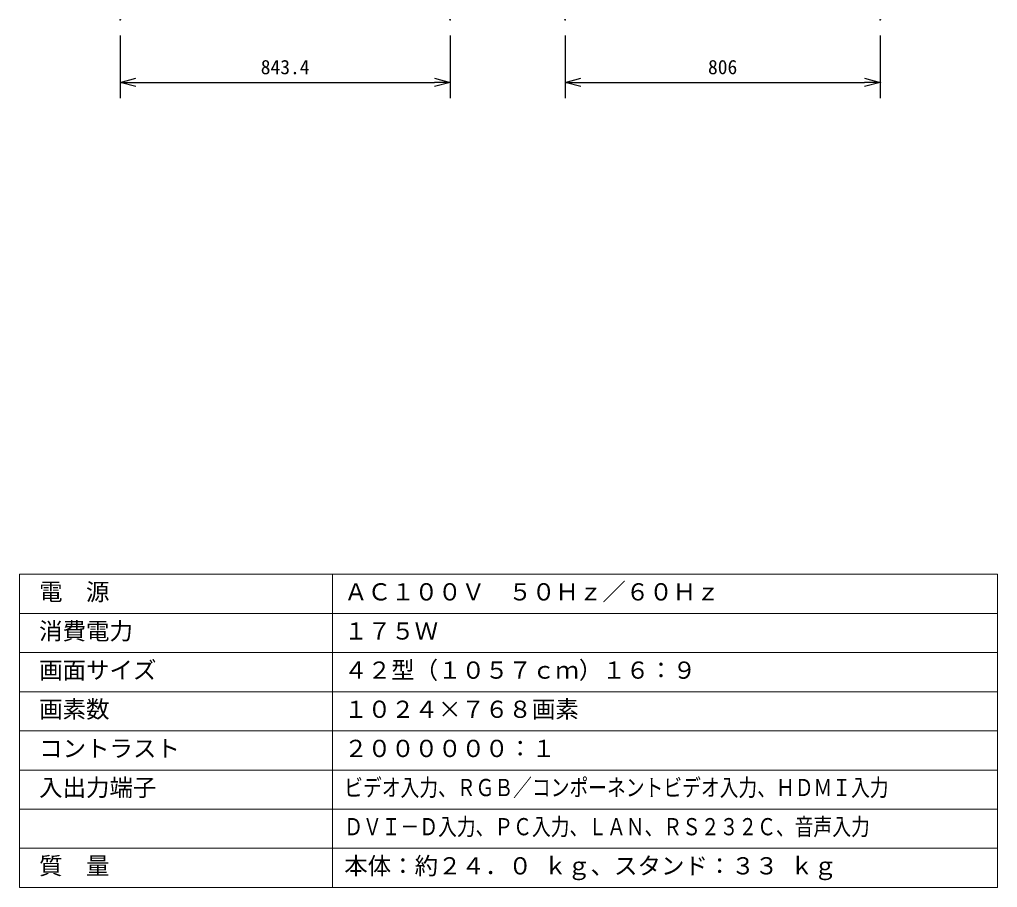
# Model space of a CAD drawing. Units: millimetres, scale not verified. Extents: x -62 to 63, y -117 to 117.
# Drawn here: x -62.5 to 62.5, y -116.5 to -5.6 of the extents above; entities that cross this region are included whole.
import ezdxf
from ezdxf.enums import TextEntityAlignment as Align

# ---------------------------------------------------------------- set-up
doc = ezdxf.new("R2010")
doc.units = ezdxf.units.MM
doc.header["$LTSCALE"] = 0.125
doc.header["$PDMODE"] = 32
doc.header["$PDSIZE"] = 0.0625
for name, color, linetype in [('0-0_0', 7, 'Continuous'), ('0-2_MOJI1', 7, 'Continuous'), ('0-4_DEFPOINTS', 7, 'Continuous'), ('0-6_SUNPO', 7, 'Continuous')]:
    doc.layers.add(name, color=color, linetype=linetype)
doc.layers.add('0-1_WAKU', color=1, linetype='Continuous', lineweight=18)
doc.styles.add('ＭＳ ゴシック', font='')
doc.styles.get('ＭＳ ゴシック').set_extended_font_data('MS Gothic')

# ---------------------------------------------------------------- blocks, each defined once
blk = doc.blocks.new('_OPEN30')
at = {"layer": '0-0_0'}
blk.add_line((0, 0), (-1, 0), dxfattribs=at)
blk.add_lwpolyline([(-1, 0.26795), (0, 0), (-1, -0.26795)], dxfattribs=at)
blk = doc.blocks.new('D11')
at = {"layer": '0-4_DEFPOINTS'}
for p in [(11.0627, 21.1003), (51.3627, 21.1003), (51.3627, 13.1003)]:
    blk.add_point(p, dxfattribs=at)
at = {"layer": '0-6_SUNPO'}
for p, q in [((11.0627, 19.1003), (11.0627, 11.1003)), ((51.3627, 19.1003), (51.3627, 11.1003)), ((13.0627, 13.1003), (49.3627, 13.1003))]:
    blk.add_line(p, q, dxfattribs=at)
at = {"layer": '0-6_SUNPO', "xscale": 2, "yscale": 2, "rotation": 180}
blk.add_blockref('_OPEN30', (11.0627, 13.1003), dxfattribs=at)
at = {"layer": '0-6_SUNPO', "xscale": 2, "yscale": 2}
blk.add_blockref('_OPEN30', (51.3627, 13.1003), dxfattribs=at)
at = {"layer": '0-6_SUNPO', "style": 'ＭＳ ゴシック'}
blk.add_text('806', height=1.833, dxfattribs=at).set_placement((29.3377, 13.6003), align=Align.BOTTOM_LEFT)
blk = doc.blocks.new('D10')
at = {"layer": '0-4_DEFPOINTS'}
for p in [(-45.791, 21.1003), (-3.621, 21.1003), (-3.621, 13.1003)]:
    blk.add_point(p, dxfattribs=at)
at = {"layer": '0-6_SUNPO'}
for p, q in [((-45.791, 19.1003), (-45.791, 11.1003)), ((-3.621, 19.1003), (-3.621, 11.1003)), ((-43.791, 13.1003), (-5.621, 13.1003))]:
    blk.add_line(p, q, dxfattribs=at)
at = {"layer": '0-6_SUNPO', "xscale": 2, "yscale": 2, "rotation": 180}
blk.add_blockref('_OPEN30', (-45.791, 13.1003), dxfattribs=at)
at = {"layer": '0-6_SUNPO', "xscale": 2, "yscale": 2}
blk.add_blockref('_OPEN30', (-3.621, 13.1003), dxfattribs=at)
at = {"layer": '0-6_SUNPO', "style": 'ＭＳ ゴシック'}
blk.add_text('843.4', height=1.833, dxfattribs=at).set_placement((-27.831, 13.6003), align=Align.BOTTOM_LEFT)

msp = doc.modelspace()

# ---------------------------------------------------------------- linework, layer by layer
at = {"layer": '0-1_WAKU', "color": 4}
for p, q in [((-62.4959, -76.5055), (-62.4959, -116.5055)), ((-62.4959, -76.5055), (62.5041, -76.5055)), ((-22.4959, -76.5055), (-22.4959, -116.5055)), ((62.5041, -76.5055), (62.5041, -116.5055)), ((62.5041, -116.5055), (-62.4959, -116.5055))]:
    msp.add_line(p, q, dxfattribs=at)
at = {"layer": '0-1_WAKU'}
for p, q in [((-62.4959, -81.5055), (62.5041, -81.5055)), ((-62.4959, -86.5055), (62.5041, -86.5055)), ((-62.4959, -91.5055), (62.5041, -91.5055)), ((-62.4959, -96.5055), (62.5041, -96.5055)), ((-62.4959, -101.5055), (62.5041, -101.5055)), ((-62.4959, -106.5055), (62.5041, -106.5055)), ((-62.4959, -111.5055), (62.5041, -111.5055))]:
    msp.add_line(p, q, dxfattribs=at)

# ---------------------------------------------------------------- block references
at = {"layer": '0-6_SUNPO'}
for name in ['D10', 'D11']:
    msp.add_blockref(name, (-3.8324, -26.7742), dxfattribs=at)

# ---------------------------------------------------------------- texts
at = {"layer": '0-2_MOJI1', "style": 'ＭＳ ゴシック'}
for s, p in [('電  源', (-59.9959, -80.5055)), ('ＡＣ１００Ｖ\u3000５０Ｈｚ／６０Ｈｚ', (-20.9959, -80.5055)), ('消費電力', (-59.9959, -85.5055)), ('１７５Ｗ', (-20.9959, -85.5055)), ('画面サイズ', (-59.9959, -90.5055)), ('４２型（１０５７ｃｍ）１６：９', (-20.9959, -90.5055)), ('画素数', (-59.9959, -95.5055)), ('１０２４×７６８画素', (-20.9959, -95.5055)), ('コントラスト', (-59.9959, -100.5055)), ('２００００００：１', (-20.9959, -100.5055)), ('入出力端子', (-59.9959, -105.5055)), ('質\u3000量', (-59.9959, -115.5055)), ('本体：約２４．０ ｋｇ、スタンド：３３ ｋｇ', (-20.9959, -115.5055))]:
    msp.add_text(s, height=2.199, dxfattribs=at).set_placement(p, align=Align.BOTTOM_LEFT)
at = {"layer": '0-2_MOJI1', "style": 'ＭＳ ゴシック', "width": 0.8}
for s, p in [('ビデオ入力、ＲＧＢ／コンポーネントビデオ入力、ＨＤＭＩ入力', (-20.9959, -105.5055)), ('ＤＶＩ－Ｄ入力、ＰＣ入力、ＬＡＮ、ＲＳ２３２Ｃ、音声入力', (-20.9959, -110.5055))]:
    msp.add_text(s, height=2.199, dxfattribs=at).set_placement(p, align=Align.BOTTOM_LEFT)

doc.saveas('drawing.dxf')
